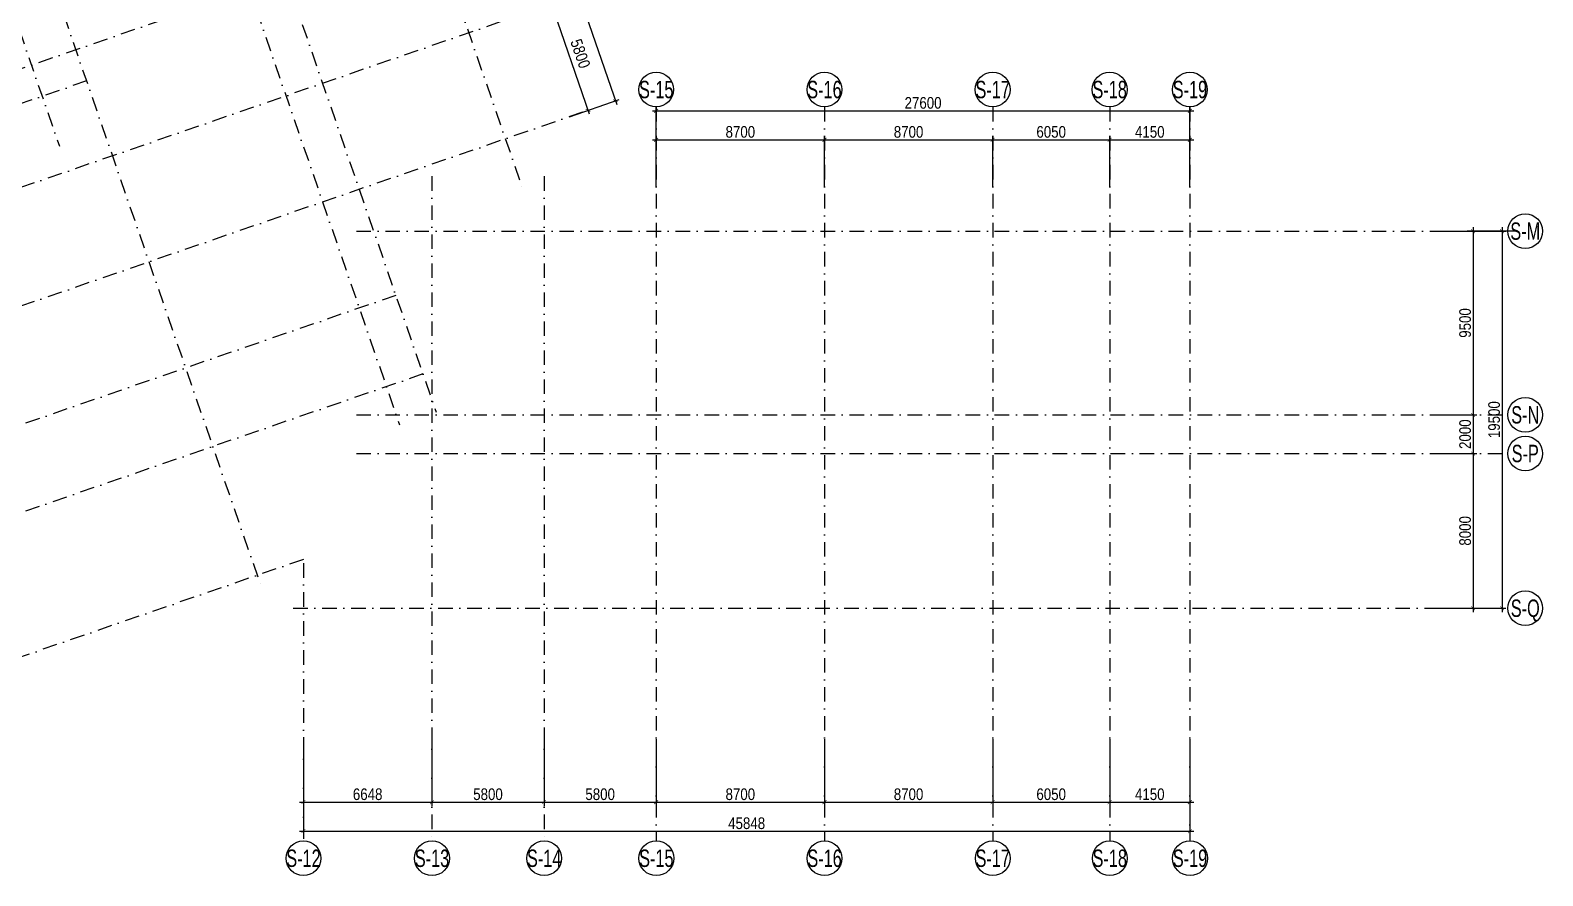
# Model space of a CAD drawing. Header units: millimetres. Extents: x 11360963 to 11503680, y 1008369 to 1185428.
# Drawn here: x 11425461 to 11503680, y 1009025 to 1052747 of the extents above; entities that cross this region are included whole.
import ezdxf
from ezdxf.enums import TextEntityAlignment as Align

# ---------------------------------------------------------------- set-up
doc = ezdxf.new("R2010")
doc.units = ezdxf.units.MM
doc.header["$MEASUREMENT"] = 0
doc.linetypes.add('xref.asix of  podium$0$xref.asix of  podium$0$DASHDOT', pattern=[1, 0.5, -0.25, 0, -0.25])
doc.layers.get('0').update_dxf_attribs({"linetype": 'CONTINUOUS', "lineweight": 13})
doc.layers.get('Defpoints').update_dxf_attribs({"color": 5, "linetype": 'CONTINUOUS', "lineweight": 13})
doc.layers.add('asix north-podium', color=8, linetype='xref.asix of  podium$0$xref.asix of  podium$0$DASHDOT')
doc.layers.add('Podium southen', color=9, linetype='CONTINUOUS')
doc.styles.add('Arial Narrow', font='ARIALN.TTF')
doc.styles.add('xref.asix of  podium$0$xref.asix of  podium$0$HBA-Text', font='GOTHIC.TTF')
doc.dimstyles.new('CCU_1-200', dxfattribs={"dimscale": 200, "dimtxt": 3, "dimasz": 1, "dimexe": 1, "dimexo": 2, "dimgap": 0.5, "dimtad": 1, "dimdec": 0, "dimdsep": 46, "dimtxsty": 'Arial Narrow', "dimblk": 'ARCHTICK', "dimcen": -1, "dimdle": 1, "dimclrd": 256, "dimclre": 256, "dimclrt": 3, "dimadec": 0, "dimazin": 2, "dimtfac": 0.1, "dimtdec": 0, "dimtix": 1, "dimtmove": 2, "dimatfit": 1, "dimfxl": 1, "dimtvp": 0.833333, "dimtolj": 1, "dimtzin": 12, "dimarcsym": 0})

# ---------------------------------------------------------------- blocks, each defined once
blk = doc.blocks.new('_ArchTick')
at = {"color": 0, "linetype": 'ByBlock', "const_width": 0.15}
blk.add_lwpolyline([(-0.5, -0.5), (0.5, 0.5)], dxfattribs=at)
blk = doc.blocks.new('*D187')
at = {"layer": 'Defpoints', "color": 0, "transparency": 16777216}
for p in [(-40684, 38337), (-38791, 32854), (-37451, 33317)]:
    blk.add_point(p, dxfattribs=at)
at = {"layer": 'Podium southen', "lineweight": -2, "transparency": 16777216}
for p, q in [((-40306, 38467), (-39155, 38865)), ((-39409, 38989), (-37386, 33128)), ((-38413, 32985), (-37262, 33382))]:
    blk.add_line(p, q, dxfattribs=at)
at = {"layer": 'Podium southen', "lineweight": -2, "transparency": 16777216, "xscale": 200, "yscale": 200, "zscale": 200}
for p, rotation in [((-39344, 38799), 109.0471074380958), ((-37451, 33317), 289.0471074380958)]:
    blk.add_blockref('_ArchTick', p, dxfattribs=dict(at, rotation=rotation))
at = {"layer": 'Podium southen', "color": 3, "transparency": 16777216, "insert": (-37846, 36248), "char_height": 600, "attachment_point": 5, "rotation": 289.04711, "style": 'Arial Narrow'}
blk.add_mtext('\\A1;5800', dxfattribs=at)
blk = doc.blocks.new('*D188')
at = {"layer": 'Defpoints', "color": 0, "transparency": 16777216}
for p in [(-52171, 1204), (-6323, 1204), (-6323, -3959)]:
    blk.add_point(p, dxfattribs=at)
at = {"layer": 'Podium southen', "lineweight": -2, "transparency": 16777216}
for p, q in [((-52171, 804), (-52171, -4159)), ((-6323, 804), (-6323, -4159)), ((-52371, -3959), (-6123, -3959))]:
    blk.add_line(p, q, dxfattribs=at)
at = {"layer": 'Podium southen', "lineweight": -2, "transparency": 16777216, "xscale": 200, "yscale": 200, "zscale": 200, "rotation": 180}
blk.add_blockref('_ArchTick', (-52171, -3959), dxfattribs=at)
at = {"layer": 'Podium southen', "lineweight": -2, "transparency": 16777216, "xscale": 200, "yscale": 200, "zscale": 200}
blk.add_blockref('_ArchTick', (-6323, -3959), dxfattribs=at)
at = {"layer": 'Podium southen', "color": 3, "transparency": 16777216, "insert": (-29247, -3553), "char_height": 600, "attachment_point": 5, "style": 'Arial Narrow'}
blk.add_mtext('\\A1;45848', dxfattribs=at)
blk = doc.blocks.new('*D198')
at = {"layer": 'Defpoints', "color": 0, "transparency": 16777216}
for p in [(5981, 27070), (5981, 7570), (9819, 7570)]:
    blk.add_point(p, dxfattribs=at)
at = {"layer": 'Podium southen', "lineweight": -2, "transparency": 16777216}
for p, q in [((6381, 27070), (10019, 27070)), ((9819, 27270), (9819, 7370)), ((6381, 7570), (10019, 7570))]:
    blk.add_line(p, q, dxfattribs=at)
at = {"layer": 'Podium southen', "lineweight": -2, "transparency": 16777216, "xscale": 200, "yscale": 200, "zscale": 200}
for p, rotation in [((9819, 27070), 90), ((9819, 7570), 270)]:
    blk.add_blockref('_ArchTick', p, dxfattribs=dict(at, rotation=rotation))
at = {"layer": 'Podium southen', "color": 3, "transparency": 16777216, "insert": (9412, 17320), "char_height": 600, "attachment_point": 5, "rotation": 90, "style": 'Arial Narrow'}
blk.add_mtext('\\A1;19500', dxfattribs=at)
blk = doc.blocks.new('*D199')
at = {"layer": 'Defpoints', "color": 0, "transparency": 16777216}
for p in [(-52171, 1204), (-45523, 1204), (-45523, -2459)]:
    blk.add_point(p, dxfattribs=at)
at = {"layer": 'Podium southen', "lineweight": -2, "transparency": 16777216}
for p, q in [((-52171, 804), (-52171, -2659)), ((-45523, 804), (-45523, -2659)), ((-52371, -2459), (-45323, -2459))]:
    blk.add_line(p, q, dxfattribs=at)
at = {"layer": 'Podium southen', "lineweight": -2, "transparency": 16777216, "xscale": 200, "yscale": 200, "zscale": 200, "rotation": 180}
blk.add_blockref('_ArchTick', (-52171, -2459), dxfattribs=at)
at = {"layer": 'Podium southen', "lineweight": -2, "transparency": 16777216, "xscale": 200, "yscale": 200, "zscale": 200}
blk.add_blockref('_ArchTick', (-45523, -2459), dxfattribs=at)
at = {"layer": 'Podium southen', "color": 3, "transparency": 16777216, "insert": (-48847, -2053), "char_height": 600, "attachment_point": 5, "style": 'Arial Narrow'}
blk.add_mtext('\\A1;6648', dxfattribs=at)
blk = doc.blocks.new('*D217')
at = {"layer": 'Defpoints', "color": 0, "transparency": 16777216}
for p in [(-48876, 62062), (-36033, 33807), (-38791, 32854)]:
    blk.add_point(p, dxfattribs=at)
at = {"layer": 'Podium southen', "lineweight": -2, "transparency": 16777216}
for p, q in [((-48497, 62193), (-45928, 63080)), ((-46182, 63204), (-35968, 33617)), ((-38413, 32985), (-35844, 33872))]:
    blk.add_line(p, q, dxfattribs=at)
at = {"layer": 'Podium southen', "lineweight": -2, "transparency": 16777216, "xscale": 200, "yscale": 200, "zscale": 200}
for p, rotation in [((-46117, 63015), 109.0471074380958), ((-36033, 33807), 289.0471074380958)]:
    blk.add_blockref('_ArchTick', p, dxfattribs=dict(at, rotation=rotation))
at = {"layer": 'Podium southen', "color": 3, "transparency": 16777216, "insert": (-40691, 48543), "char_height": 600, "attachment_point": 5, "rotation": 289.04711, "style": 'Arial Narrow'}
blk.add_mtext('\\A1;30900', dxfattribs=at)
blk = doc.blocks.new('*D219')
at = {"layer": 'Defpoints', "color": 0, "transparency": 16777216}
for p in [(-25223, 31792), (-33923, 28921), (-25223, 28921)]:
    blk.add_point(p, dxfattribs=at)
at = {"layer": 'Podium southen', "lineweight": -2, "transparency": 16777216}
for p, q in [((-34123, 31792), (-25023, 31792)), ((-33923, 29321), (-33923, 31992)), ((-25223, 29321), (-25223, 31992))]:
    blk.add_line(p, q, dxfattribs=at)
at = {"layer": 'Podium southen', "lineweight": -2, "transparency": 16777216, "xscale": 200, "yscale": 200, "zscale": 200, "rotation": 180}
blk.add_blockref('_ArchTick', (-33923, 31792), dxfattribs=at)
at = {"layer": 'Podium southen', "lineweight": -2, "transparency": 16777216, "xscale": 200, "yscale": 200, "zscale": 200}
blk.add_blockref('_ArchTick', (-25223, 31792), dxfattribs=at)
at = {"layer": 'Podium southen', "color": 3, "transparency": 16777216, "insert": (-29573, 32198), "char_height": 600, "attachment_point": 5, "style": 'Arial Narrow'}
blk.add_mtext('\\A1;8700', dxfattribs=at)
blk = doc.blocks.new('*D205')
at = {"layer": 'Defpoints', "color": 0, "transparency": 16777216}
for p in [(-16523, 31792), (-25223, 28921), (-16523, 28921)]:
    blk.add_point(p, dxfattribs=at)
at = {"layer": 'Podium southen', "lineweight": -2, "transparency": 16777216}
for p, q in [((-25423, 31792), (-16323, 31792)), ((-25223, 29321), (-25223, 31992)), ((-16523, 29321), (-16523, 31992))]:
    blk.add_line(p, q, dxfattribs=at)
at = {"layer": 'Podium southen', "lineweight": -2, "transparency": 16777216, "xscale": 200, "yscale": 200, "zscale": 200, "rotation": 180}
blk.add_blockref('_ArchTick', (-25223, 31792), dxfattribs=at)
at = {"layer": 'Podium southen', "lineweight": -2, "transparency": 16777216, "xscale": 200, "yscale": 200, "zscale": 200}
blk.add_blockref('_ArchTick', (-16523, 31792), dxfattribs=at)
at = {"layer": 'Podium southen', "color": 3, "transparency": 16777216, "insert": (-20873, 32198), "char_height": 600, "attachment_point": 5, "style": 'Arial Narrow'}
blk.add_mtext('\\A1;8700', dxfattribs=at)
blk = doc.blocks.new('*D206')
at = {"layer": 'Defpoints', "color": 0, "transparency": 16777216}
for p in [(-10473, 31792), (-16523, 28921), (-10473, 28921)]:
    blk.add_point(p, dxfattribs=at)
at = {"layer": 'Podium southen', "lineweight": -2, "transparency": 16777216}
for p, q in [((-16723, 31792), (-10273, 31792)), ((-16523, 29321), (-16523, 31992)), ((-10473, 29321), (-10473, 31992))]:
    blk.add_line(p, q, dxfattribs=at)
at = {"layer": 'Podium southen', "lineweight": -2, "transparency": 16777216, "xscale": 200, "yscale": 200, "zscale": 200, "rotation": 180}
blk.add_blockref('_ArchTick', (-16523, 31792), dxfattribs=at)
at = {"layer": 'Podium southen', "lineweight": -2, "transparency": 16777216, "xscale": 200, "yscale": 200, "zscale": 200}
blk.add_blockref('_ArchTick', (-10473, 31792), dxfattribs=at)
at = {"layer": 'Podium southen', "color": 3, "transparency": 16777216, "insert": (-13498, 32198), "char_height": 600, "attachment_point": 5, "style": 'Arial Narrow'}
blk.add_mtext('\\A1;6050', dxfattribs=at)
blk = doc.blocks.new('*D207')
at = {"layer": 'Defpoints', "color": 0, "transparency": 16777216}
for p in [(-6323, 31792), (-10473, 28921), (-6323, 28921)]:
    blk.add_point(p, dxfattribs=at)
at = {"layer": 'Podium southen', "lineweight": -2, "transparency": 16777216}
for p, q in [((-10673, 31792), (-6123, 31792)), ((-10473, 29321), (-10473, 31992)), ((-6323, 29321), (-6323, 31992))]:
    blk.add_line(p, q, dxfattribs=at)
at = {"layer": 'Podium southen', "lineweight": -2, "transparency": 16777216, "xscale": 200, "yscale": 200, "zscale": 200, "rotation": 180}
blk.add_blockref('_ArchTick', (-10473, 31792), dxfattribs=at)
at = {"layer": 'Podium southen', "lineweight": -2, "transparency": 16777216, "xscale": 200, "yscale": 200, "zscale": 200}
blk.add_blockref('_ArchTick', (-6323, 31792), dxfattribs=at)
at = {"layer": 'Podium southen', "color": 3, "transparency": 16777216, "insert": (-8398, 32198), "char_height": 600, "attachment_point": 5, "style": 'Arial Narrow'}
blk.add_mtext('\\A1;4150', dxfattribs=at)
blk = doc.blocks.new('*D208')
at = {"layer": 'Defpoints', "color": 0, "transparency": 16777216}
for p in [(-6323, 33292), (-33923, 28921), (-6323, 28921)]:
    blk.add_point(p, dxfattribs=at)
at = {"layer": 'Podium southen', "lineweight": -2, "transparency": 16777216}
for p, q in [((-34123, 33292), (-6123, 33292)), ((-33923, 29321), (-33923, 33492)), ((-6323, 29321), (-6323, 33492))]:
    blk.add_line(p, q, dxfattribs=at)
at = {"layer": 'Podium southen', "lineweight": -2, "transparency": 16777216, "xscale": 200, "yscale": 200, "zscale": 200, "rotation": 180}
blk.add_blockref('_ArchTick', (-33923, 33292), dxfattribs=at)
at = {"layer": 'Podium southen', "lineweight": -2, "transparency": 16777216, "xscale": 200, "yscale": 200, "zscale": 200}
blk.add_blockref('_ArchTick', (-6323, 33292), dxfattribs=at)
at = {"layer": 'Podium southen', "color": 3, "transparency": 16777216, "insert": (-20123, 33698), "char_height": 600, "attachment_point": 5, "style": 'Arial Narrow'}
blk.add_mtext('\\A1;27600', dxfattribs=at)
blk = doc.blocks.new('*D209')
at = {"layer": 'Defpoints', "color": 0, "transparency": 16777216}
for p in [(-45523, 1204), (-39723, 1204), (-39723, -2459)]:
    blk.add_point(p, dxfattribs=at)
at = {"layer": 'Podium southen', "lineweight": -2, "transparency": 16777216}
for p, q in [((-45523, 804), (-45523, -2659)), ((-39723, 804), (-39723, -2659)), ((-45723, -2459), (-39523, -2459))]:
    blk.add_line(p, q, dxfattribs=at)
at = {"layer": 'Podium southen', "lineweight": -2, "transparency": 16777216, "xscale": 200, "yscale": 200, "zscale": 200, "rotation": 180}
blk.add_blockref('_ArchTick', (-45523, -2459), dxfattribs=at)
at = {"layer": 'Podium southen', "lineweight": -2, "transparency": 16777216, "xscale": 200, "yscale": 200, "zscale": 200}
blk.add_blockref('_ArchTick', (-39723, -2459), dxfattribs=at)
at = {"layer": 'Podium southen', "color": 3, "transparency": 16777216, "insert": (-42623, -2053), "char_height": 600, "attachment_point": 5, "style": 'Arial Narrow'}
blk.add_mtext('\\A1;5800', dxfattribs=at)
blk = doc.blocks.new('*D210')
at = {"layer": 'Defpoints', "color": 0, "transparency": 16777216}
for p in [(-39723, 1204), (-33923, 1204), (-33923, -2459)]:
    blk.add_point(p, dxfattribs=at)
at = {"layer": 'Podium southen', "lineweight": -2, "transparency": 16777216}
for p, q in [((-39723, 804), (-39723, -2659)), ((-33923, 804), (-33923, -2659)), ((-39923, -2459), (-33723, -2459))]:
    blk.add_line(p, q, dxfattribs=at)
at = {"layer": 'Podium southen', "lineweight": -2, "transparency": 16777216, "xscale": 200, "yscale": 200, "zscale": 200, "rotation": 180}
blk.add_blockref('_ArchTick', (-39723, -2459), dxfattribs=at)
at = {"layer": 'Podium southen', "lineweight": -2, "transparency": 16777216, "xscale": 200, "yscale": 200, "zscale": 200}
blk.add_blockref('_ArchTick', (-33923, -2459), dxfattribs=at)
at = {"layer": 'Podium southen', "color": 3, "transparency": 16777216, "insert": (-36823, -2053), "char_height": 600, "attachment_point": 5, "style": 'Arial Narrow'}
blk.add_mtext('\\A1;5800', dxfattribs=at)
blk = doc.blocks.new('*D211')
at = {"layer": 'Defpoints', "color": 0, "transparency": 16777216}
for p in [(-33923, 1204), (-25223, 1204), (-25223, -2459)]:
    blk.add_point(p, dxfattribs=at)
at = {"layer": 'Podium southen', "lineweight": -2, "transparency": 16777216}
for p, q in [((-33923, 804), (-33923, -2659)), ((-25223, 804), (-25223, -2659)), ((-34123, -2459), (-25023, -2459))]:
    blk.add_line(p, q, dxfattribs=at)
at = {"layer": 'Podium southen', "lineweight": -2, "transparency": 16777216, "xscale": 200, "yscale": 200, "zscale": 200, "rotation": 180}
blk.add_blockref('_ArchTick', (-33923, -2459), dxfattribs=at)
at = {"layer": 'Podium southen', "lineweight": -2, "transparency": 16777216, "xscale": 200, "yscale": 200, "zscale": 200}
blk.add_blockref('_ArchTick', (-25223, -2459), dxfattribs=at)
at = {"layer": 'Podium southen', "color": 3, "transparency": 16777216, "insert": (-29573, -2053), "char_height": 600, "attachment_point": 5, "style": 'Arial Narrow'}
blk.add_mtext('\\A1;8700', dxfattribs=at)
blk = doc.blocks.new('*D212')
at = {"layer": 'Defpoints', "color": 0, "transparency": 16777216}
for p in [(-25223, 1204), (-16523, 1204), (-16523, -2459)]:
    blk.add_point(p, dxfattribs=at)
at = {"layer": 'Podium southen', "lineweight": -2, "transparency": 16777216}
for p, q in [((-25223, 804), (-25223, -2659)), ((-16523, 804), (-16523, -2659)), ((-25423, -2459), (-16323, -2459))]:
    blk.add_line(p, q, dxfattribs=at)
at = {"layer": 'Podium southen', "lineweight": -2, "transparency": 16777216, "xscale": 200, "yscale": 200, "zscale": 200, "rotation": 180}
blk.add_blockref('_ArchTick', (-25223, -2459), dxfattribs=at)
at = {"layer": 'Podium southen', "lineweight": -2, "transparency": 16777216, "xscale": 200, "yscale": 200, "zscale": 200}
blk.add_blockref('_ArchTick', (-16523, -2459), dxfattribs=at)
at = {"layer": 'Podium southen', "color": 3, "transparency": 16777216, "insert": (-20873, -2053), "char_height": 600, "attachment_point": 5, "style": 'Arial Narrow'}
blk.add_mtext('\\A1;8700', dxfattribs=at)
blk = doc.blocks.new('*D213')
at = {"layer": 'Defpoints', "color": 0, "transparency": 16777216}
for p in [(-16523, 1204), (-10473, 1204), (-10473, -2459)]:
    blk.add_point(p, dxfattribs=at)
at = {"layer": 'Podium southen', "lineweight": -2, "transparency": 16777216}
for p, q in [((-16523, 804), (-16523, -2659)), ((-10473, 804), (-10473, -2659)), ((-16723, -2459), (-10273, -2459))]:
    blk.add_line(p, q, dxfattribs=at)
at = {"layer": 'Podium southen', "lineweight": -2, "transparency": 16777216, "xscale": 200, "yscale": 200, "zscale": 200, "rotation": 180}
blk.add_blockref('_ArchTick', (-16523, -2459), dxfattribs=at)
at = {"layer": 'Podium southen', "lineweight": -2, "transparency": 16777216, "xscale": 200, "yscale": 200, "zscale": 200}
blk.add_blockref('_ArchTick', (-10473, -2459), dxfattribs=at)
at = {"layer": 'Podium southen', "color": 3, "transparency": 16777216, "insert": (-13498, -2053), "char_height": 600, "attachment_point": 5, "style": 'Arial Narrow'}
blk.add_mtext('\\A1;6050', dxfattribs=at)
blk = doc.blocks.new('*D220')
at = {"layer": 'Defpoints', "color": 0, "transparency": 16777216}
for p in [(-10473, 1204), (-6323, 1204), (-6323, -2459)]:
    blk.add_point(p, dxfattribs=at)
at = {"layer": 'Podium southen', "lineweight": -2, "transparency": 16777216}
for p, q in [((-10473, 804), (-10473, -2659)), ((-6323, 804), (-6323, -2659)), ((-10673, -2459), (-6123, -2459))]:
    blk.add_line(p, q, dxfattribs=at)
at = {"layer": 'Podium southen', "lineweight": -2, "transparency": 16777216, "xscale": 200, "yscale": 200, "zscale": 200, "rotation": 180}
blk.add_blockref('_ArchTick', (-10473, -2459), dxfattribs=at)
at = {"layer": 'Podium southen', "lineweight": -2, "transparency": 16777216, "xscale": 200, "yscale": 200, "zscale": 200}
blk.add_blockref('_ArchTick', (-6323, -2459), dxfattribs=at)
at = {"layer": 'Podium southen', "color": 3, "transparency": 16777216, "insert": (-8398, -2053), "char_height": 600, "attachment_point": 5, "style": 'Arial Narrow'}
blk.add_mtext('\\A1;4150', dxfattribs=at)
blk = doc.blocks.new('*D221')
at = {"layer": 'Defpoints', "color": 0, "transparency": 16777216}
for p in [(5981, 15570), (5981, 7570), (8319, 7570)]:
    blk.add_point(p, dxfattribs=at)
at = {"layer": 'Podium southen', "lineweight": -2, "transparency": 16777216}
for p, q in [((8319, 15770), (8319, 7370)), ((6381, 15570), (8519, 15570)), ((6381, 7570), (8519, 7570))]:
    blk.add_line(p, q, dxfattribs=at)
at = {"layer": 'Podium southen', "lineweight": -2, "transparency": 16777216, "xscale": 200, "yscale": 200, "zscale": 200}
for p, rotation in [((8319, 15570), 90), ((8319, 7570), 270)]:
    blk.add_blockref('_ArchTick', p, dxfattribs=dict(at, rotation=rotation))
at = {"layer": 'Podium southen', "color": 3, "transparency": 16777216, "insert": (7912, 11570), "char_height": 600, "attachment_point": 5, "rotation": 90, "style": 'Arial Narrow'}
blk.add_mtext('\\A1;8000', dxfattribs=at)
blk = doc.blocks.new('*D222')
at = {"layer": 'Defpoints', "color": 0, "transparency": 16777216}
for p in [(5981, 27070), (5981, 17570), (8319, 17570)]:
    blk.add_point(p, dxfattribs=at)
at = {"layer": 'Podium southen', "lineweight": -2, "transparency": 16777216}
for p, q in [((6381, 27070), (8519, 27070)), ((8319, 27270), (8319, 17370)), ((6381, 17570), (8519, 17570))]:
    blk.add_line(p, q, dxfattribs=at)
at = {"layer": 'Podium southen', "lineweight": -2, "transparency": 16777216, "xscale": 200, "yscale": 200, "zscale": 200}
for p, rotation in [((8319, 27070), 90), ((8319, 17570), 270)]:
    blk.add_blockref('_ArchTick', p, dxfattribs=dict(at, rotation=rotation))
at = {"layer": 'Podium southen', "color": 3, "transparency": 16777216, "insert": (7912, 22320), "char_height": 600, "attachment_point": 5, "rotation": 90, "style": 'Arial Narrow'}
blk.add_mtext('\\A1;9500', dxfattribs=at)
blk = doc.blocks.new('*D223')
at = {"layer": 'Defpoints', "color": 0, "transparency": 16777216}
for p in [(5981, 17570), (5981, 15570), (8319, 15570)]:
    blk.add_point(p, dxfattribs=at)
at = {"layer": 'Podium southen', "lineweight": -2, "transparency": 16777216}
for p, q in [((6381, 17570), (8519, 17570)), ((8319, 17770), (8319, 15370)), ((6381, 15570), (8519, 15570))]:
    blk.add_line(p, q, dxfattribs=at)
at = {"layer": 'Podium southen', "lineweight": -2, "transparency": 16777216, "xscale": 200, "yscale": 200, "zscale": 200}
for p, rotation in [((8319, 17570), 90), ((8319, 15570), 270)]:
    blk.add_blockref('_ArchTick', p, dxfattribs=dict(at, rotation=rotation))
at = {"layer": 'Podium southen', "color": 3, "transparency": 16777216, "insert": (7912, 16570), "char_height": 600, "attachment_point": 5, "rotation": 90, "style": 'Arial Narrow'}
blk.add_mtext('\\A1;2000', dxfattribs=at)
blk = doc.blocks.new('xref.asix of  podium$0$xref.asix of  podium$0$GRID-SYM-flat-73')
at = {"layer": 'Podium southen'}
blk.add_circle((0, 0, 0), 900, dxfattribs=at)
at = {"layer": 'Podium southen', "style": 'xref.asix of  podium$0$xref.asix of  podium$0$HBA-Text'}
blk.add_attdef('GRID', text='', height=900, rotation=359.63025, dxfattribs=at).set_placement((0, 0, 0), align=Align.MIDDLE_CENTER)
blk = doc.blocks.new('xref.asix of  podium$0$xref.asix of  podium$0$Asix South Tower')
at = {"layer": 'asix north-podium', "ltscale": 1500}
for p, q in [((-53965.4, 67304.5), (-40792.5, 29149.9)), ((-61527.4, 64693.7), (-45306.5, 17710.6)), ((-63417.9, 64041.1), (-47197, 17057.9)), ((-72397.8, 60940.8), (-54303.1, 8530.3)), ((-74690, 60149.4), (-64788, 31468.5)), ((-39629.6, 44836.7), (-71714.8, 33759.3)), ((-37736.8, 39354.3), (-105450.5, 15976.2)), ((-63379.6, 34838.6), (-106788.6, 19851.7)), ((-37735.1, 33218.9), (-103274.2, 10591.7)), ((-33923, 33491.9), (-33923, -4459.1)), ((-25223, 33491.9), (-25223, -4459.1)), ((-16523, 33491.9), (-16523, -4459.1)), ((-10473, 33491.9), (-10473, -4459.1)), ((-6323, 33491.9), (-6323, -4459.1)), ((-45523, 29903.8), (-45523, -4459.1)), ((-39723, 29903.8), (-39723, -4459.1)), ((-49426.2, 27070.4), (10118.8, 27070.4)), ((-47391.3, 23749.2), (-101381.4, 5109.2)), ((-45988, 19684.6), (-99978.1, 1044.6)), ((-49426.2, 17570.4), (10118.8, 17570.4)), ((-49426.2, 15570.4), (10118.8, 15570.4)), ((-52170.8, 10095.3), (-96381.5, -5168.4)), ((-52170.8, 9897.8), (-52170.8, -4459.1)), ((-52698.1, 7570.4), (10118.8, 7570.4))]:
    blk.add_line(p, q, dxfattribs=at)
at = {"layer": 'Podium southen'}
blk.add_line((10576.4, 27070.4), (8018.8, 27070.4), dxfattribs=at)
ref = blk.add_blockref('xref.asix of  podium$0$xref.asix of  podium$0$GRID-SYM-flat-73', (-33923, 34391.9, 0), dxfattribs=dict(at, rotation=0.325197994598278))
ref.add_attrib('GRID', 'S-15', dxfattribs={"height": 900, "style": 'xref.asix of  podium$0$xref.asix of  podium$0$HBA-Text', "width": 0.7}).set_placement((-33923, 34391.9, 0), align=Align.MIDDLE_CENTER)
ref = blk.add_blockref('xref.asix of  podium$0$xref.asix of  podium$0$GRID-SYM-flat-73', (-25223, 34391.9, 0), dxfattribs=dict(at, rotation=0.325197994598278))
ref.add_attrib('GRID', 'S-16', dxfattribs={"height": 900, "style": 'xref.asix of  podium$0$xref.asix of  podium$0$HBA-Text', "width": 0.7}).set_placement((-25223, 34391.9, 0), align=Align.MIDDLE_CENTER)
ref = blk.add_blockref('xref.asix of  podium$0$xref.asix of  podium$0$GRID-SYM-flat-73', (-16523, 34391.9, 0), dxfattribs=dict(at, rotation=0.325197994598278))
ref.add_attrib('GRID', 'S-17', dxfattribs={"height": 900, "style": 'xref.asix of  podium$0$xref.asix of  podium$0$HBA-Text', "width": 0.7}).set_placement((-16523, 34391.9, 0), align=Align.MIDDLE_CENTER)
ref = blk.add_blockref('xref.asix of  podium$0$xref.asix of  podium$0$GRID-SYM-flat-73', (-10473, 34391.9, 0), dxfattribs=dict(at, rotation=0.325197994598278))
ref.add_attrib('GRID', 'S-18', dxfattribs={"height": 900, "style": 'xref.asix of  podium$0$xref.asix of  podium$0$HBA-Text', "width": 0.7}).set_placement((-10473, 34391.9, 0), align=Align.MIDDLE_CENTER)
ref = blk.add_blockref('xref.asix of  podium$0$xref.asix of  podium$0$GRID-SYM-flat-73', (-6323, 34391.9, 0), dxfattribs=dict(at, rotation=0.325197994598278))
ref.add_attrib('GRID', 'S-19', dxfattribs={"height": 900, "style": 'xref.asix of  podium$0$xref.asix of  podium$0$HBA-Text', "width": 0.7}).set_placement((-6323, 34391.9, 0), align=Align.MIDDLE_CENTER)
ref = blk.add_blockref('xref.asix of  podium$0$xref.asix of  podium$0$GRID-SYM-flat-73', (11018.8, 27070.4, 0), dxfattribs=dict(at, rotation=0.325197994598278))
ref.add_attrib('GRID', 'S-M', dxfattribs={"height": 900, "style": 'xref.asix of  podium$0$xref.asix of  podium$0$HBA-Text', "width": 0.7}).set_placement((11018.8, 27070.4, 0), align=Align.MIDDLE_CENTER)
ref = blk.add_blockref('xref.asix of  podium$0$xref.asix of  podium$0$GRID-SYM-flat-73', (11018.8, 17570.4, 0), dxfattribs=dict(at, rotation=0.325197994598278))
ref.add_attrib('GRID', 'S-N', dxfattribs={"height": 900, "style": 'xref.asix of  podium$0$xref.asix of  podium$0$HBA-Text', "width": 0.7}).set_placement((11018.8, 17570.4, 0), align=Align.MIDDLE_CENTER)
ref = blk.add_blockref('xref.asix of  podium$0$xref.asix of  podium$0$GRID-SYM-flat-73', (11018.8, 15570.4, 0), dxfattribs=dict(at, rotation=0.325197994598278))
ref.add_attrib('GRID', 'S-P', dxfattribs={"height": 900, "style": 'xref.asix of  podium$0$xref.asix of  podium$0$HBA-Text', "width": 0.7}).set_placement((11018.8, 15570.4, 0), align=Align.MIDDLE_CENTER)
ref = blk.add_blockref('xref.asix of  podium$0$xref.asix of  podium$0$GRID-SYM-flat-73', (11018.8, 7570.4, 0), dxfattribs=dict(at, rotation=0.325197994598278))
ref.add_attrib('GRID', 'S-Q', dxfattribs={"height": 900, "style": 'xref.asix of  podium$0$xref.asix of  podium$0$HBA-Text', "width": 0.7}).set_placement((11018.8, 7570.4, 0), align=Align.MIDDLE_CENTER)
ref = blk.add_blockref('xref.asix of  podium$0$xref.asix of  podium$0$GRID-SYM-flat-73', (-52165.7, -5359.1, 0), dxfattribs=dict(at, rotation=0.325197994598278))
ref.add_attrib('GRID', 'S-12', dxfattribs={"height": 900, "style": 'xref.asix of  podium$0$xref.asix of  podium$0$HBA-Text', "width": 0.7}).set_placement((-52165.7, -5359.1, 0), align=Align.MIDDLE_CENTER)
ref = blk.add_blockref('xref.asix of  podium$0$xref.asix of  podium$0$GRID-SYM-flat-73', (-45517.9, -5359.1, 0), dxfattribs=dict(at, rotation=0.325197994598278))
ref.add_attrib('GRID', 'S-13', dxfattribs={"height": 900, "style": 'xref.asix of  podium$0$xref.asix of  podium$0$HBA-Text', "width": 0.7}).set_placement((-45517.9, -5359.1, 0), align=Align.MIDDLE_CENTER)
ref = blk.add_blockref('xref.asix of  podium$0$xref.asix of  podium$0$GRID-SYM-flat-73', (-39717.9, -5359.1, 0), dxfattribs=dict(at, rotation=0.325197994598278))
ref.add_attrib('GRID', 'S-14', dxfattribs={"height": 900, "style": 'xref.asix of  podium$0$xref.asix of  podium$0$HBA-Text', "width": 0.7}).set_placement((-39717.9, -5359.1, 0), align=Align.MIDDLE_CENTER)
ref = blk.add_blockref('xref.asix of  podium$0$xref.asix of  podium$0$GRID-SYM-flat-73', (-33917.9, -5359.1, 0), dxfattribs=dict(at, rotation=0.325197994598278))
ref.add_attrib('GRID', 'S-15', dxfattribs={"height": 900, "style": 'xref.asix of  podium$0$xref.asix of  podium$0$HBA-Text', "width": 0.7}).set_placement((-33917.9, -5359.1, 0), align=Align.MIDDLE_CENTER)
ref = blk.add_blockref('xref.asix of  podium$0$xref.asix of  podium$0$GRID-SYM-flat-73', (-25217.9, -5359.1, 0), dxfattribs=dict(at, rotation=0.325197994598278))
ref.add_attrib('GRID', 'S-16', dxfattribs={"height": 900, "style": 'xref.asix of  podium$0$xref.asix of  podium$0$HBA-Text', "width": 0.7}).set_placement((-25217.9, -5359.1, 0), align=Align.MIDDLE_CENTER)
ref = blk.add_blockref('xref.asix of  podium$0$xref.asix of  podium$0$GRID-SYM-flat-73', (-16517.9, -5359.1, 0), dxfattribs=dict(at, rotation=0.325197994598278))
ref.add_attrib('GRID', 'S-17', dxfattribs={"height": 900, "style": 'xref.asix of  podium$0$xref.asix of  podium$0$HBA-Text', "width": 0.7}).set_placement((-16517.9, -5359.1, 0), align=Align.MIDDLE_CENTER)
ref = blk.add_blockref('xref.asix of  podium$0$xref.asix of  podium$0$GRID-SYM-flat-73', (-10467.9, -5359.1, 0), dxfattribs=dict(at, rotation=0.325197994598278))
ref.add_attrib('GRID', 'S-18', dxfattribs={"height": 900, "style": 'xref.asix of  podium$0$xref.asix of  podium$0$HBA-Text', "width": 0.7}).set_placement((-10467.9, -5359.1, 0), align=Align.MIDDLE_CENTER)
ref = blk.add_blockref('xref.asix of  podium$0$xref.asix of  podium$0$GRID-SYM-flat-73', (-6317.9, -5359.1, 0), dxfattribs=dict(at, rotation=0.325197994598278))
ref.add_attrib('GRID', 'S-19', dxfattribs={"height": 900, "style": 'xref.asix of  podium$0$xref.asix of  podium$0$HBA-Text', "width": 0.7}).set_placement((-6317.9, -5359.1, 0), align=Align.MIDDLE_CENTER)
for base, p1, p2, angle, picture, middle in [((-36033, 33806.5), (-48875.5, 62062.4), (-38791.5, 32854.2), 109.047107, '*D217', (-40691, 48543.3)), ((9818.8, 7570.4), (5981.1, 27070.4), (5981.1, 7570.4), 90, '*D198', (9412.4, 17320.4)), ((8318.8, 17570.4), (5981.1, 27070.4), (5981.1, 17570.4), 90, '*D222', (7912.4, 22320.4)), ((8318.8, 15570.4), (5981.1, 17570.4), (5981.1, 15570.4), 90, '*D223', (7912.4, 16570.4)), ((8318.8, 7570.4), (5981.1, 15570.4), (5981.1, 7570.4), 90, '*D221', (7912.4, 11570.4))]:
    dim = blk.add_linear_dim(base=base, p1=p1, p2=p2, angle=angle, dimstyle='CCU_1-200', dxfattribs=at)
    dim.commit()
    dim.dimension.update_dxf_attribs({"geometry": picture, "text_midpoint": middle})
dim = blk.add_linear_dim(base=(-37450.9, 33317), p1=(-40684.3, 38336.6), p2=(-38791.5, 32854.2), angle=109.047107, dimstyle='CCU_1-200', dxfattribs=at)
dim.commit()
dim.dimension.update_dxf_attribs({"geometry": '*D187', "text_midpoint": (-37846.3, 36248.5), "dimtype": 128})
for base, p1, p2, picture, middle in [((-6323, 33291.9), (-33923, 28921.3), (-6323, 28921.3), '*D208', (-20123, 33698.2)), ((-25223, 31791.9), (-33923, 28921.3), (-25223, 28921.3), '*D219', (-29573, 32198.2)), ((-16523, 31791.9), (-25223, 28921.3), (-16523, 28921.3), '*D205', (-20873, 32198.2)), ((-10473, 31791.9), (-16523, 28921.3), (-10473, 28921.3), '*D206', (-13498, 32198.2)), ((-6323, 31791.9), (-10473, 28921.3), (-6323, 28921.3), '*D207', (-8398, 32198.2)), ((-6323, -3959.1), (-52170.8, 1204.1), (-6323, 1204.1), '*D188', (-29246.9, -3552.8)), ((-45523, -2459.1), (-52170.8, 1204.1), (-45523, 1204.1), '*D199', (-48846.9, -2052.8)), ((-39723, -2459.1), (-45523, 1204.1), (-39723, 1204.1), '*D209', (-42623, -2052.8)), ((-33923, -2459.1), (-39723, 1204.1), (-33923, 1204.1), '*D210', (-36823, -2052.8)), ((-25223, -2459.1), (-33923, 1204.1), (-25223, 1204.1), '*D211', (-29573, -2052.8)), ((-16523, -2459.1), (-25223, 1204.1), (-16523, 1204.1), '*D212', (-20873, -2052.8)), ((-10473, -2459.1), (-16523, 1204.1), (-10473, 1204.1), '*D213', (-13498, -2052.8)), ((-6323, -2459.1), (-10473, 1204.1), (-6323, 1204.1), '*D220', (-8398, -2052.8))]:
    dim = blk.add_linear_dim(base=base, p1=p1, p2=p2, dimstyle='CCU_1-200', dxfattribs=at)
    dim.commit()
    dim.dimension.update_dxf_attribs({"geometry": picture, "text_midpoint": middle})

msp = doc.modelspace()

# ---------------------------------------------------------------- block references
at = {"layer": 'Podium southen'}
msp.add_blockref('xref.asix of  podium$0$xref.asix of  podium$0$Asix South Tower', (11491756, 1015289), dxfattribs=at)

doc.saveas('drawing.dxf')
